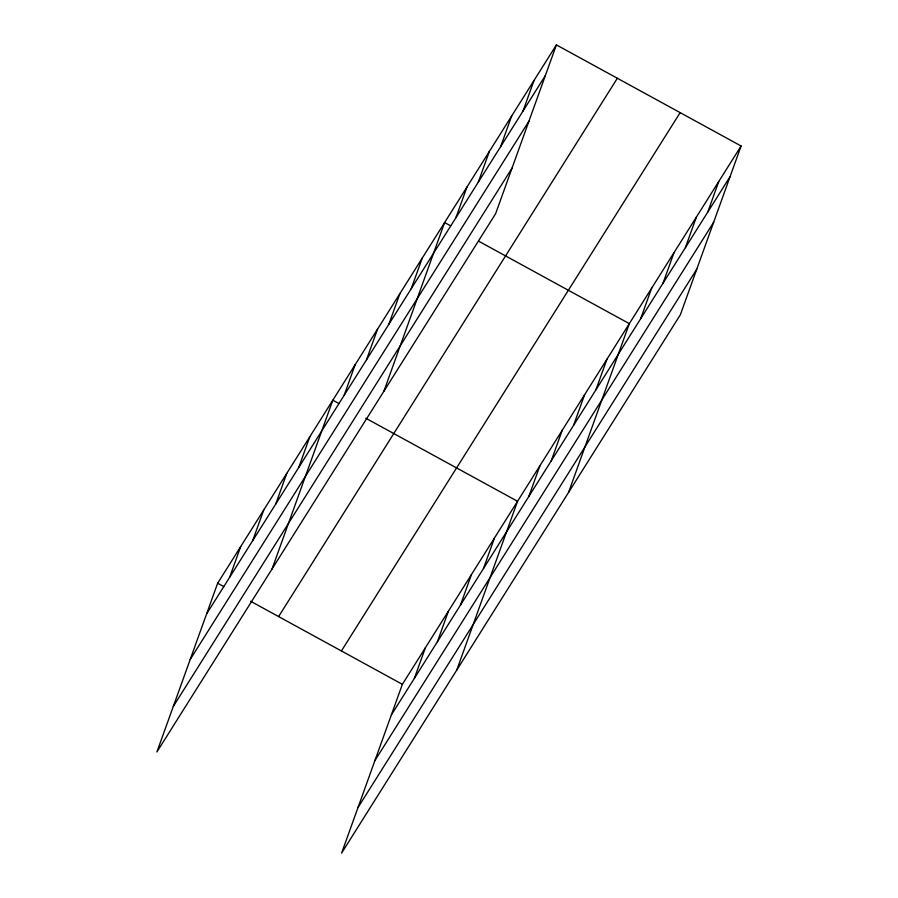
<?xml version="1.0" encoding="UTF-8"?>
<svg xmlns="http://www.w3.org/2000/svg" width="898" height="898" viewBox="0 0 898 898"><rect width="100%" height="100%" fill="white"/><g stroke="black" fill="none" stroke-linecap="round" stroke-linejoin="round"><path stroke-width="1.35" d="M556.401 44.9L217.653 583.217L156.892 751.996L495.629 213.679L556.401 44.9L741.108 146.004L680.347 314.783L341.599 853.1L402.371 684.321L741.108 146.004M229.663 577.257L240.686 546.613M252.697 540.652L263.72 510.008M275.731 504.036L286.765 473.403M298.765 467.431L309.799 436.798M272.06 568.973L332.832 400.194L338.928 403.528M344.159 395.3L355.181 364.655M366.507 359.772L377.542 329.128M388.868 324.245L399.902 293.601M411.228 288.718L422.262 258.074M383.85 391.326L444.611 222.547L450.706 225.881M455.937 217.653L466.971 187.02M478.297 182.126L489.331 151.481M500.657 146.599L511.68 115.954M523.006 111.071L534.041 80.427M414.371 678.349L425.405 647.716M437.405 641.744L448.439 611.111M460.438 605.14L471.472 574.495M483.472 568.535L494.506 537.891M456.768 670.076L517.54 501.286L365.744 418.21M528.866 496.403L539.9 465.759M551.226 460.876L562.249 430.232M573.575 425.338L584.609 394.705M595.935 389.811L606.969 359.178M568.557 492.43L629.318 323.639L478.746 241.225M640.644 318.756L651.679 288.112M663.005 283.229L674.039 252.585M685.365 247.702L696.399 217.058M707.725 212.175L718.748 181.531M206.63 613.862L545.367 75.544M190.208 659.446L528.956 121.129M173.303 706.412L512.051 168.094M278.616 616.578L617.353 78.261M341.408 650.949L680.156 112.632M391.337 714.954L730.074 176.637M374.926 760.55L713.663 222.233M358.01 807.515L696.758 269.198M217.653 583.217L223.748 586.551M250.576 601.233L402.371 684.321"/></g></svg>
